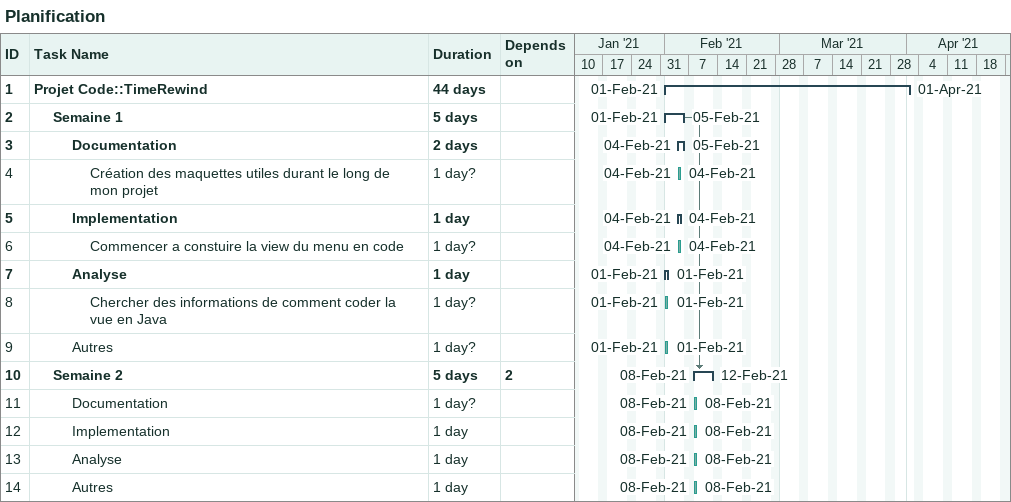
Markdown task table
Planification

| ID | Level | Task | Duration | Start | Finish | Predecessors |
|---|---|---|---|---|---|---|
| 1 | 1 | **Projet Code::TimeRewind** | 44d | 2021-02-01 | 2021-04-01 |  |
| 2 | 2 | **Semaine 1** | 5d | 2021-02-01 | 2021-02-05 |  |
| 3 | 3 | **Documentation** | 2d | 2021-02-04 | 2021-02-05 |  |
| 4 | 4 | Création des maquettes utiles durant le long de mon projet | 1d? | 2021-02-04 | 2021-02-04 |  |
| 5 | 3 | **Implementation** | 1d | 2021-02-04 | 2021-02-04 |  |
| 6 | 4 | Commencer a constuire la view du menu en code | 1d? | 2021-02-04 | 2021-02-04 |  |
| 7 | 3 | **Analyse** | 1d | 2021-02-01 | 2021-02-01 |  |
| 8 | 4 | Chercher des informations de comment coder la vue en Java | 1d? | 2021-02-01 | 2021-02-01 |  |
| 9 | 3 | Autres | 1d? | 2021-02-01 | 2021-02-01 |  |
| 10 | 2 | **Semaine 2** | 5d | 2021-02-08 | 2021-02-12 | 2 |
| 11 | 3 | Documentation | 1d? | 2021-02-08 | 2021-02-08 |  |
| 12 | 3 | Implementation | 1d | 2021-02-08 | 2021-02-08 |  |
| 13 | 3 | Analyse | 1d | 2021-02-08 | 2021-02-08 |  |
| 14 | 3 | Autres | 1d | 2021-02-08 | 2021-02-08 |  |
